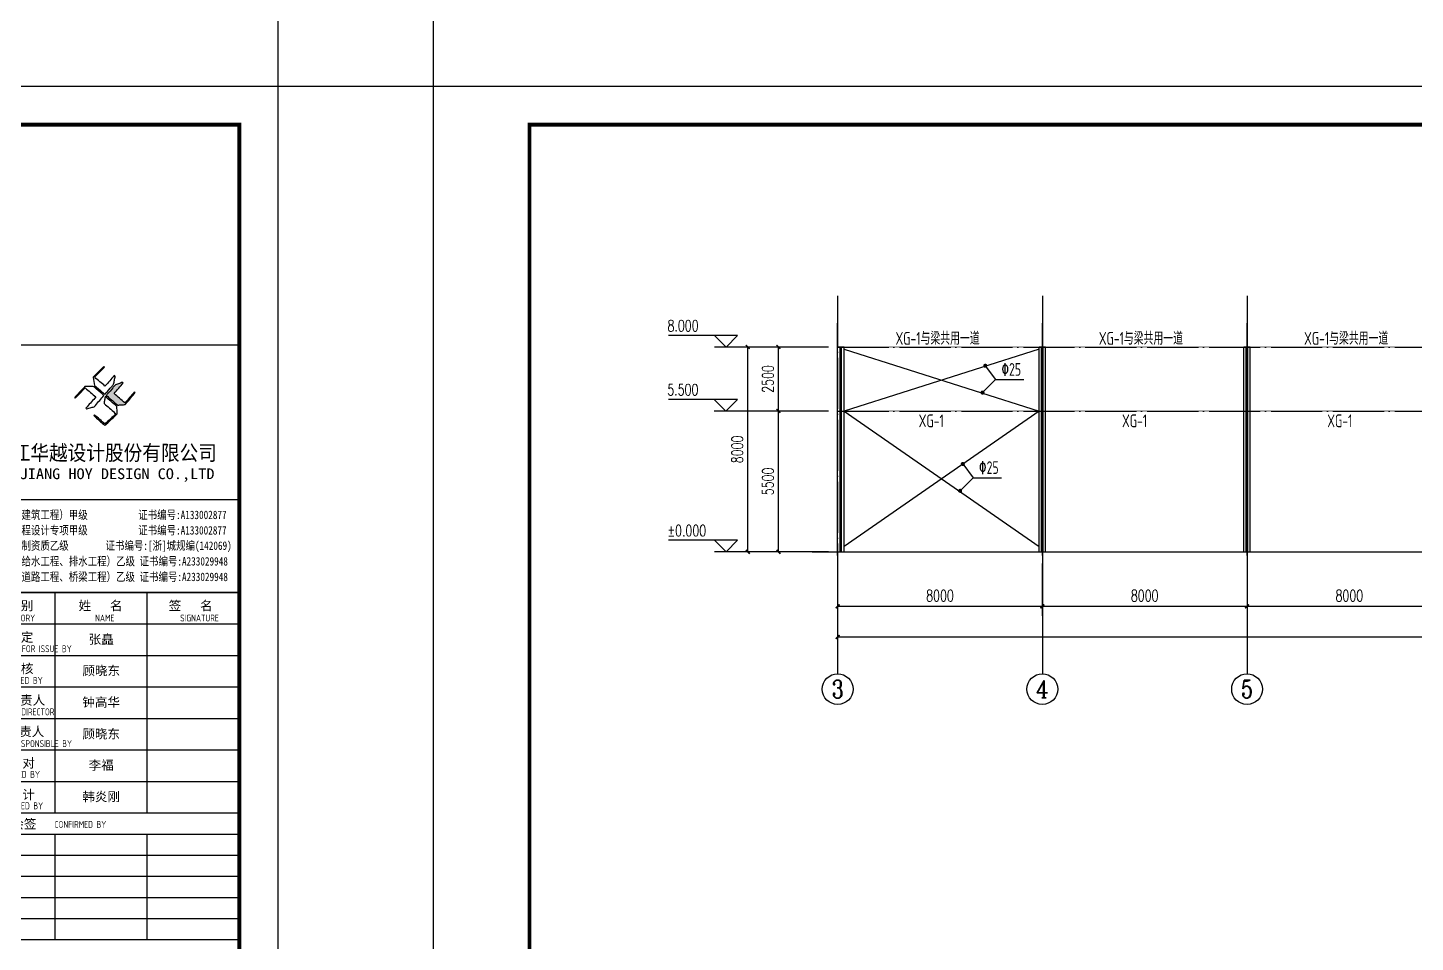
# Model space of a CAD drawing. Header units: millimetres. Extents: x 4533265 to 4958735, y 18976699 to 19555898.
# Drawn here: x 4646914 to 4701143, y 19098535 to 19134250 of the extents above; entities that cross this region are included whole.
import ezdxf
from ezdxf.enums import TextEntityAlignment as Align

# ---------------------------------------------------------------- set-up
doc = ezdxf.new("R2010")
doc.units = ezdxf.units.MM
doc.header["$LTSCALE"] = 1000
doc.header["$MEASUREMENT"] = 0
doc.linetypes.add('DOTE', pattern=[2.42, 2, -0.2, 0.02, -0.2])
doc.layers.get('Defpoints').update_dxf_attribs({"color": 1})
for name, color, linetype in [('3T_WOOD', 21, 'Continuous'), ('AXIS_TEXT', 7, 'Continuous'), ('AXIS_外部', 171, 'Continuous'), ('DIM_ELEV', 3, 'Continuous'), ('DOTE', 250, 'DOTE'), ('PUB_DIM', 161, 'Continuous'), ('PUB_TEXT', 7, 'Continuous'), ('PUB_TITLE', 4, 'Continuous'), ('S-TEXT', 7, 'Continuous'), ('SURFACE', 6, 'Continuous'), ('TK', 4, 'Continuous'), ('中粗', 4, 'Continuous'), ('钢梁', 4, 'Continuous')]:
    doc.layers.add(name, color=color, linetype=linetype)
doc.styles.add('-宋体', font='', dxfattribs={"width": 0.8})
doc.styles.add('_TCH_AXIS', font='COMPLEX', dxfattribs={"bigfont": 'GBCBIG'})
doc.styles.add('_TCH_DIM', font='SIMPLEX', dxfattribs={"bigfont": 'GBCBIG'})
doc.styles.add('_TCH_DIM_T3', font='SIMPLEX', dxfattribs={"width": 0.705882, "bigfont": 'GBCBIG'})
doc.styles.add('COMPLEX', font='COMPLEX')
doc.styles.add('HT', font='simhei.ttf', dxfattribs={"width": 0.7})
doc.styles.add('TSSD_Dimension', font='Tssdeng.shx', dxfattribs={"width": 0.7, "bigfont": 'hztxt.shx'})
doc.styles.add('TSSD_REIN', font='tssdeng.shx', dxfattribs={"width": 0.7, "bigfont": 'tssdchn.shx'})
doc.styles.add('图签宋体', font='', dxfattribs={"height": 300})
doc.styles.add('图签黑体', font='simhei.ttf', dxfattribs={"height": 550})
doc.styles.get('-宋体').set_extended_font_data('SimSun')
doc.styles.get('图签宋体').set_extended_font_data('NSimSun')
doc.dimstyles.new('_TCH_ARCH&&150', dxfattribs={"dimtxt": 446.25, "dimasz": 150, "dimexe": 375, "dimexo": 450, "dimgap": 189.375, "dimtad": 1, "dimdec": 0, "dimzin": 0, "dimdsep": 46, "dimtxsty": '_TCH_DIM_T3', "dimblk": 'ARCHTICK', "dimcen": 0.09, "dimclrt": 7, "dimazin": 2, "dimtfac": 1, "dimtdec": 0, "dimtix": 1, "dimtmove": 2, "dimatfit": 3, "dimfxl": 0, "dimtolj": 1, "dimtzin": 0, "dimarcsym": 0})

# ---------------------------------------------------------------- blocks, each defined once
blk = doc.blocks.new('A$C053D6479')
at = {"layer": 'PUB_TITLE'}
h = blk.add_hatch(color=256, dxfattribs=at)
h.dxf.hatch_style = 1
edge = h.paths.add_edge_path()
edge.add_spline(control_points=[(1026, 827), (1105, 920), (1188, 1008), (1266, 1102)], knot_values=[13, 13, 13, 13, 14, 14, 14, 14], degree=3, periodic=0)
edge.add_spline(control_points=[(1266, 1102), (1258, 1111), (1249, 1119), (1239, 1116)], knot_values=[12, 12, 12, 12, 13, 13, 13, 13], degree=3, periodic=0)
edge.add_spline(control_points=[(1239, 1116), (1210, 1107), (1179, 1092), (1144, 1077)], knot_values=[11, 11, 11, 11, 12, 12, 12, 12], degree=3, periodic=0)
edge.add_spline(control_points=[(1144, 1077), (1109, 1063), (1069, 1053), (1047, 1038)], knot_values=[10, 10, 10, 10, 11, 11, 11, 11], degree=3, periodic=0)
edge.add_spline(control_points=[(1047, 1038), (1028, 1026), (1007, 992), (991, 972)], knot_values=[9, 9, 9, 9, 10, 10, 10, 10], degree=3, periodic=0)
edge.add_spline(control_points=[(991, 972), (942, 913), (899, 868), (849, 810)], knot_values=[8, 8, 8, 8, 9, 9, 9, 9], degree=3, periodic=0)
edge.add_spline(control_points=[(849, 810), (842, 801), (822, 776), (822, 775)], knot_values=[7, 7, 7, 7, 8, 8, 8, 8], degree=3, periodic=0)
edge.add_spline(control_points=[(822, 775), (823, 771), (848, 752), (859, 744)], knot_values=[6, 6, 6, 6, 7, 7, 7, 7], degree=3, periodic=0)
edge.add_spline(control_points=[(859, 744), (949, 670), (1035, 592), (1122, 521)], knot_values=[5, 5, 5, 5, 6, 6, 6, 6], degree=3, periodic=0)
edge.add_spline(control_points=[(1122, 521), (1153, 527), (1185, 530), (1217, 533)], knot_values=[4, 4, 4, 4, 5, 5, 5, 5], degree=3, periodic=0)
edge.add_spline(control_points=[(1217, 533), (1246, 535), (1293, 532), (1316, 542)], knot_values=[3, 3, 3, 3, 4, 4, 4, 4], degree=3, periodic=0)
edge.add_spline(control_points=[(1316, 542), (1327, 547), (1338, 565), (1349, 579)], knot_values=[2, 2, 2, 2, 3, 3, 3, 3], degree=3, periodic=0)
edge.add_spline(control_points=[(1349, 579), (1423, 670), (1507, 759), (1572, 848)], knot_values=[1, 1, 1, 1, 2, 2, 2, 2], degree=3, periodic=0)
edge.add_spline(control_points=[(1572, 848), (1564, 852), (1561, 861), (1551, 862)], knot_values=[0, 0, 0, 0, 1, 1, 1, 1], degree=3, periodic=0)
edge.add_spline(control_points=[(1551, 862), (1469, 769), (1393, 671), (1310, 579)], knot_values=[15, 15, 15, 15, 16, 16, 16, 16], degree=3, periodic=0)
edge.add_spline(control_points=[(1310, 579), (1216, 662), (1118, 742), (1026, 827)], knot_values=[14, 14, 14, 14, 15, 15, 15, 15], degree=3, periodic=0)
at = {"layer": 'TK'}
for points, knots in [([(1031, 1298), (1066, 1286), (1054, 1262), (1045, 1224), (1036, 1188), (1031, 1158), (1024, 1121), (1020, 1104), (1017, 1085), (1012, 1071), (1004, 1052), (976, 1026), (956, 1003), (906, 946), (866, 899), (814, 839), (806, 829), (789, 806), (787, 806), (777, 804), (728, 856), (719, 864), (651, 922), (580, 978), (514, 1036), (509, 1106), (488, 1176), (479, 1247), (570, 1343), (663, 1436), (758, 1526), (764, 1523), (768, 1518), (774, 1515), (693, 1422), (599, 1343), (520, 1249), (607, 1171), (698, 1096), (789, 1021), (874, 1109), (950, 1206), (1031, 1298)], [0, 0, 0, 0, 1, 1, 1, 2, 2, 2, 3, 3, 3, 4, 4, 4, 5, 5, 5, 6, 6, 6, 7, 7, 7, 8, 8, 8, 9, 9, 9, 10, 10, 10, 11, 11, 11, 12, 12, 12, 13, 13, 13, 14, 14, 14, 14]), ([(1551, 862), (1561, 861), (1564, 852), (1572, 848), (1507, 759), (1423, 670), (1349, 579), (1338, 565), (1327, 547), (1316, 542), (1293, 532), (1246, 535), (1217, 533), (1185, 530), (1153, 527), (1122, 521), (1035, 592), (949, 670), (859, 744), (848, 752), (823, 771), (822, 775), (822, 776), (842, 801), (849, 810), (899, 868), (942, 913), (991, 972), (1007, 992), (1028, 1026), (1047, 1038), (1069, 1053), (1109, 1063), (1144, 1077), (1179, 1092), (1210, 1107), (1239, 1116), (1249, 1119), (1258, 1111), (1266, 1102), (1188, 1008), (1105, 920), (1026, 827), (1118, 742), (1216, 662), (1310, 579), (1393, 671), (1469, 769), (1551, 862)], [0, 0, 0, 0, 1, 1, 1, 2, 2, 2, 3, 3, 3, 4, 4, 4, 5, 5, 5, 6, 6, 6, 7, 7, 7, 8, 8, 8, 9, 9, 9, 10, 10, 10, 11, 11, 11, 12, 12, 12, 13, 13, 13, 14, 14, 14, 15, 15, 15, 16, 16, 16, 16]), ([(555, 949), (624, 891), (699, 833), (760, 773), (689, 691), (614, 604), (539, 517), (529, 505), (516, 487), (506, 482), (492, 475), (469, 472), (452, 467), (416, 456), (383, 448), (342, 438), (323, 433), (297, 422), (293, 440), (291, 452), (313, 470), (322, 480), (400, 566), (477, 652), (553, 736), (460, 815), (366, 894), (270, 970), (183, 883), (101, 791), (16, 703), (-18, 714), (9, 735), (28, 755), (103, 838), (192, 930), (266, 1005), (319, 1009), (387, 1005), (442, 1007), (456, 1008), (472, 1011), (485, 1007), (507, 1000), (534, 967), (555, 949)], [0, 0, 0, 0, 1, 1, 1, 2, 2, 2, 3, 3, 3, 4, 4, 4, 5, 5, 5, 6, 6, 6, 7, 7, 7, 8, 8, 8, 9, 9, 9, 10, 10, 10, 11, 11, 11, 12, 12, 12, 13, 13, 13, 14, 14, 14, 15, 15, 15, 15]), ([(1097, 490), (1100, 425), (1106, 361), (1107, 294), (1018, 207), (925, 121), (830, 33), (818, 21), (800, 0), (787, 0), (768, -1), (725, 49), (712, 60), (662, 103), (616, 143), (568, 186), (545, 207), (518, 224), (499, 250), (501, 259), (511, 261), (516, 267), (609, 192), (696, 111), (785, 33), (883, 118), (977, 208), (1070, 298), (992, 373), (892, 456), (803, 534), (791, 544), (768, 561), (766, 569), (761, 588), (776, 634), (780, 655), (785, 690), (788, 721), (795, 746), (897, 661), (998, 576), (1097, 490)], [0, 0, 0, 0, 1, 1, 1, 2, 2, 2, 3, 3, 3, 4, 4, 4, 5, 5, 5, 6, 6, 6, 7, 7, 7, 8, 8, 8, 9, 9, 9, 10, 10, 10, 11, 11, 11, 12, 12, 12, 13, 13, 13, 14, 14, 14, 14])]:
    blk.add_open_spline(points, degree=3, knots=knots, dxfattribs=at)
blk = doc.blocks.new('GeYuanFrame_05140620', base_point=(18.76, 4.34))
at = {"layer": 'PUB_TITLE'}
for points in [[(554.76, 235.14), (554.76, 292.54)], [(578.76, 235.14), (578.76, 292.54)], [(554.76, 202.14), (554.76, 229.64)], [(578.76, 202.14), (578.76, 229.64)]]:
    blk.add_lwpolyline(points, dxfattribs=at)
at = {"layer": 'TK'}
for p, q in [((43.76, 414.34), (602.76, 414.34)), ((532.76, 316.74), (602.76, 316.74)), ((532.76, 284.34), (602.76, 284.34)), ((532.76, 276.14), (602.76, 276.14)), ((532.76, 267.94), (602.76, 267.94)), ((532.76, 259.74), (602.76, 259.74)), ((532.76, 251.54), (602.76, 251.54)), ((532.76, 243.34), (602.76, 243.34)), ((532.76, 235.14), (602.76, 235.14)), ((532.76, 235.14), (602.76, 235.14))]:
    blk.add_line(p, q, dxfattribs=at)
for points in [[(18.76, 424.34), (612.76, 424.34), (612.76, 4.34), (18.76, 4.34), (18.76, 424.34)], [(532.76, 292.54), (602.76, 292.54)], [(532.76, 235.14), (602.76, 235.14)], [(532.76, 229.64), (602.76, 229.64)], [(532.76, 224.14), (602.76, 224.14)], [(532.76, 218.64), (602.76, 218.64)], [(532.76, 213.14), (602.76, 213.14)], [(532.76, 207.64), (602.76, 207.64)], [(532.76, 202.14), (602.76, 202.14)]]:
    blk.add_lwpolyline(points, dxfattribs=at)
at = {"layer": 'TK', "const_width": 1}
blk.add_lwpolyline([(602.76, 414.34), (43.76, 414.34), (43.76, 14.34), (602.76, 14.34)], close=True, dxfattribs=at)
at = {"layer": 'TK', "const_width": 0.35}
for points in [[(532.76, 356.95), (602.76, 356.95)], [(532.76, 292.54), (602.76, 292.54)], [(532.76, 292.54), (602.76, 292.54)], [(532.76, 235.14), (602.76, 235.14)], [(532.76, 202.14), (602.76, 202.14)]]:
    blk.add_lwpolyline(points, dxfattribs=at)
at = {"layer": 'PUB_TITLE', "xscale": 0.01000000000021828, "yscale": 0.01000000000021828, "zscale": 0.01}
blk.add_blockref('A$C053D6479', (559.86, 336.08), dxfattribs=at)
at = {"layer": 'TK'}
for s, height, style, width, p in [('浙江华越设计股份有限公司', 3.96, 'HT', 0.9, (567.74, 328.97)), ('ZHEJIANG HOY DESIGN CO.,LTD', 2.8, '图签黑体', 1.11, (567.73, 323.1))]:
    blk.add_text(s, height=height, dxfattribs=dict(at, style=style, width=width)).set_placement(p, align=Align.MIDDLE)
for s, height, style, width, p in [('建筑行业（建筑工程）甲级           证书编号:A133002877', 2.2, '-宋体', 0.8, (533.67, 311.64)), ('风景园林工程设计专项甲级           证书编号:A133002877', 2.2, '-宋体', 0.8, (533.67, 307.62)), ('城乡规划编制资质乙级        证书编号:[浙]城规编(142069)', 2.2, '-宋体', 0.8, (533.67, 303.63)), ('市政行业（给水工程、排水工程）乙级 证书编号:A233029948', 2.2, '-宋体', 0.8, (533.67, 299.55)), ('市政行业（道路工程、桥梁工程）乙级 证书编号:A233029948', 2.2, '-宋体', 0.8, (533.67, 295.5)), ('CATEGORY', 1.8, 'TSSD_REIN', 0.7, (539.99, 284.98)), ('NAME', 1.8, 'TSSD_REIN', 0.7, (565.18, 284.98)), ('SIGNATURE', 1.8, 'TSSD_REIN', 0.7, (587.34, 284.98)), ('AUTHORIZED FOR ISSUE BY', 1.8, 'TSSD_REIN', 0.7, (533.79, 276.98)), ('REVIEWED BY', 1.8, 'TSSD_REIN', 0.7, (539.03, 268.72)), ('PROJECT DIRECTOR', 1.8, 'TSSD_REIN', 0.7, (537.22, 260.55)), ('DISCIPLINE RESPONSIBLE BY', 1.8, 'TSSD_REIN', 0.7, (533.25, 252.28)), ('CHECKED BY', 1.8, 'TSSD_REIN', 0.7, (539.42, 244.25)), ('DESIGNED BY', 1.8, 'TSSD_REIN', 0.7, (539.43, 236.08)), ('CONFIRMED BY', 1.8, 'TSSD_REIN', 0.7, (554.61, 231.23))]:
    blk.add_text(s, height=height, dxfattribs=dict(at, style=style, width=width)).set_placement(p)
at = {"layer": 'TK', "style": '图签宋体'}
for s, p in [('类   别', (537.65, 287.9)), ('姓   名', (560.87, 287.9)), ('签   名', (584.35, 287.9)), ('审   定', (537.65, 279.7)), ('审   核', (537.65, 271.5)), ('项目负责人', (535.8, 263.3)), ('专业负责人', (535.56, 255.1)), ('校   对', (538.06, 246.9)), ('设   计', (538.03, 238.7)), ('专业会签', (536.79, 231.05))]:
    blk.add_text(s, height=2.4, dxfattribs=at).set_placement(p)
at = {"layer": 'TK', "char_height": 2.4, "width": 24, "attachment_point": 5, "style": '图签宋体'}
for s, insert in [('张矗', (566.76, 280.21)), ('顾晓东', (566.76, 272.04)), ('钟高华', (566.76, 263.84)), ('顾晓东', (566.76, 255.57)), ('李福', (566.76, 247.44)), ('韩炎刚', (566.76, 239.24))]:
    blk.add_mtext(s, dxfattribs=dict(at, insert=insert))
blk = doc.blocks.new('GeYuanFrame_61306356', base_point=(18.76, 4.34))
at = {"layer": 'TK'}
blk.add_line((43.76, 414.34), (602.76, 414.34), dxfattribs=at)
blk.add_lwpolyline([(18.76, 424.34), (612.76, 424.34), (612.76, 4.34), (18.76, 4.34), (18.76, 424.34)], dxfattribs=at)
at = {"layer": 'TK', "const_width": 1}
blk.add_lwpolyline([(602.76, 414.34), (43.76, 414.34), (43.76, 14.34), (602.76, 14.34)], close=True, dxfattribs=at)
blk = doc.blocks.new('_ArchTick')
at = {"color": 0, "linetype": 'ByBlock', "const_width": 0.4}
blk.add_lwpolyline([(-0.5, -0.5), (0.5, 0.5)], dxfattribs=at)
blk = doc.blocks.new('*D713')
at = {"layer": 'Defpoints', "color": 0}
for p in [(4675055, 19121782), (4678655, 19121782), (4678655, 19113782)]:
    blk.add_point(p, dxfattribs=at)
at = {"layer": 'PUB_DIM', "color": 0, "lineweight": -2}
for p, q in [((4678205, 19121782), (4674680, 19121782)), ((4675055, 19113782), (4675055, 19121782)), ((4678205, 19113782), (4674680, 19113782))]:
    blk.add_line(p, q, dxfattribs=at)
at = {"layer": 'PUB_DIM', "color": 0, "lineweight": -2, "xscale": 150, "yscale": 150, "zscale": 150}
for p, rotation in [((4675055, 19121782), 89.99978788753913), ((4675055, 19113782), 269.9997878875391)]:
    blk.add_blockref('_ArchTick', p, dxfattribs=dict(at, rotation=rotation))
at = {"layer": 'PUB_DIM', "color": 7, "insert": (4674642, 19117782), "char_height": 446.2, "attachment_point": 5, "rotation": 89.9998, "style": '_TCH_DIM_T3'}
blk.add_mtext('\\A1;8000', dxfattribs=at)
blk = doc.blocks.new('*D714')
at = {"layer": 'Defpoints', "color": 0}
for p in [(4676255, 19119282), (4678655, 19119282), (4678655, 19113782)]:
    blk.add_point(p, dxfattribs=at)
at = {"layer": 'PUB_DIM', "color": 0, "lineweight": -2}
for p, q in [((4678205, 19119282), (4675880, 19119282)), ((4676255, 19113782), (4676255, 19119282)), ((4678205, 19113782), (4675880, 19113782))]:
    blk.add_line(p, q, dxfattribs=at)
at = {"layer": 'PUB_DIM', "color": 0, "lineweight": -2, "xscale": 150, "yscale": 150, "zscale": 150}
for p, rotation in [((4676255, 19119282), 89.99978788753903), ((4676255, 19113782), 269.999787887539)]:
    blk.add_blockref('_ArchTick', p, dxfattribs=dict(at, rotation=rotation))
at = {"layer": 'PUB_DIM', "color": 7, "insert": (4675842, 19116532), "char_height": 446.2, "attachment_point": 5, "rotation": 89.9998, "style": '_TCH_DIM_T3'}
blk.add_mtext('\\A1;5500', dxfattribs=at)
blk = doc.blocks.new('*D715')
at = {"layer": 'Defpoints', "color": 0}
for p in [(4676255, 19121782), (4678655, 19121782), (4678655, 19119282)]:
    blk.add_point(p, dxfattribs=at)
at = {"layer": 'PUB_DIM', "color": 0, "lineweight": -2}
for p, q in [((4678205, 19121782), (4675880, 19121782)), ((4676255, 19119282), (4676255, 19121782)), ((4678205, 19119282), (4675880, 19119282))]:
    blk.add_line(p, q, dxfattribs=at)
at = {"layer": 'PUB_DIM', "color": 0, "lineweight": -2, "xscale": 150, "yscale": 150, "zscale": 150}
for p, rotation in [((4676255, 19121782), 89.99978788753938), ((4676255, 19119282), 269.9997878875394)]:
    blk.add_blockref('_ArchTick', p, dxfattribs=dict(at, rotation=rotation))
at = {"layer": 'PUB_DIM', "color": 7, "insert": (4675842, 19120532), "char_height": 446.2, "attachment_point": 5, "rotation": 89.9998, "style": '_TCH_DIM_T3'}
blk.add_mtext('\\A1;2500', dxfattribs=at)
blk = doc.blocks.new('*D716')
at = {"layer": 'AXIS_外部', "color": 0, "lineweight": -2}
for p, q in [((4678568, 19113332), (4678568, 19111281)), ((4686568, 19113332), (4686568, 19111281)), ((4678568, 19111656), (4686568, 19111656))]:
    blk.add_line(p, q, dxfattribs=at)
at = {"layer": 'Defpoints', "color": 0}
for p in [(4678568, 19113782), (4686568, 19113782), (4686568, 19111656)]:
    blk.add_point(p, dxfattribs=at)
at = {"layer": 'AXIS_外部', "color": 0, "lineweight": -2, "xscale": 150, "yscale": 150, "zscale": 150, "rotation": 180}
blk.add_blockref('_ArchTick', (4678568, 19111656), dxfattribs=at)
at = {"layer": 'AXIS_外部', "color": 0, "lineweight": -2, "xscale": 150, "yscale": 150, "zscale": 150}
blk.add_blockref('_ArchTick', (4686568, 19111656), dxfattribs=at)
at = {"layer": 'AXIS_外部', "color": 7, "insert": (4682568, 19112069), "char_height": 446.2, "attachment_point": 5, "style": '_TCH_DIM_T3'}
blk.add_mtext('\\A1;8000', dxfattribs=at)
blk = doc.blocks.new('*D717')
at = {"layer": 'AXIS_外部', "color": 0, "lineweight": -2}
for p, q in [((4686568, 19113332), (4686568, 19111281)), ((4694568, 19113332), (4694568, 19111281)), ((4686568, 19111656), (4694568, 19111656))]:
    blk.add_line(p, q, dxfattribs=at)
at = {"layer": 'Defpoints', "color": 0}
for p in [(4686568, 19113782), (4694568, 19113782), (4694568, 19111656)]:
    blk.add_point(p, dxfattribs=at)
at = {"layer": 'AXIS_外部', "color": 0, "lineweight": -2, "xscale": 150, "yscale": 150, "zscale": 150, "rotation": 180}
blk.add_blockref('_ArchTick', (4686568, 19111656), dxfattribs=at)
at = {"layer": 'AXIS_外部', "color": 0, "lineweight": -2, "xscale": 150, "yscale": 150, "zscale": 150}
blk.add_blockref('_ArchTick', (4694568, 19111656), dxfattribs=at)
at = {"layer": 'AXIS_外部', "color": 7, "insert": (4690568, 19112069), "char_height": 446.2, "attachment_point": 5, "style": '_TCH_DIM_T3'}
blk.add_mtext('\\A1;8000', dxfattribs=at)
blk = doc.blocks.new('*D718')
at = {"layer": 'AXIS_外部', "color": 0, "lineweight": -2}
for p, q in [((4694568, 19113332), (4694568, 19111281)), ((4702568, 19113332), (4702568, 19111281)), ((4694568, 19111656), (4702568, 19111656))]:
    blk.add_line(p, q, dxfattribs=at)
at = {"layer": 'Defpoints', "color": 0}
for p in [(4694568, 19113782), (4702568, 19113782), (4702568, 19111656)]:
    blk.add_point(p, dxfattribs=at)
at = {"layer": 'AXIS_外部', "color": 0, "lineweight": -2, "xscale": 150, "yscale": 150, "zscale": 150, "rotation": 180}
blk.add_blockref('_ArchTick', (4694568, 19111656), dxfattribs=at)
at = {"layer": 'AXIS_外部', "color": 0, "lineweight": -2, "xscale": 150, "yscale": 150, "zscale": 150}
blk.add_blockref('_ArchTick', (4702568, 19111656), dxfattribs=at)
at = {"layer": 'AXIS_外部', "color": 7, "insert": (4698568, 19112069), "char_height": 446.2, "attachment_point": 5, "style": '_TCH_DIM_T3'}
blk.add_mtext('\\A1;8000', dxfattribs=at)
blk = doc.blocks.new('*D723')
at = {"layer": 'AXIS_外部', "color": 0, "lineweight": -2}
for p, q in [((4678568, 19113332), (4678568, 19110081)), ((4734568, 19113332), (4734568, 19110081)), ((4678568, 19110456), (4734568, 19110456))]:
    blk.add_line(p, q, dxfattribs=at)
at = {"layer": 'Defpoints', "color": 0}
for p in [(4678568, 19113782), (4734568, 19113782), (4734568, 19110456)]:
    blk.add_point(p, dxfattribs=at)
at = {"layer": 'AXIS_外部', "color": 0, "lineweight": -2, "xscale": 150, "yscale": 150, "zscale": 150, "rotation": 180}
blk.add_blockref('_ArchTick', (4678568, 19110456), dxfattribs=at)
at = {"layer": 'AXIS_外部', "color": 0, "lineweight": -2, "xscale": 150, "yscale": 150, "zscale": 150}
blk.add_blockref('_ArchTick', (4734568, 19110456), dxfattribs=at)
at = {"layer": 'AXIS_外部', "color": 7, "insert": (4706568, 19110869), "char_height": 446.2, "attachment_point": 5, "style": '_TCH_DIM_T3'}
blk.add_mtext('\\A1;56000', dxfattribs=at)
blk = doc.blocks.new('_AXISO')
blk.add_circle((0, 0), 0.5)
at = {"layer": 'AXIS_TEXT', "style": 'COMPLEX', "width": 1.041667}
blk.add_attdef('A', text='', height=0.56, dxfattribs=at).set_placement((-0.25, -0.28), (0.25, -0.28), align=Align.FIT)

msp = doc.modelspace()

# ---------------------------------------------------------------- linework, layer by layer
at = {"layer": '3T_WOOD'}
msp.add_lwpolyline([(4656684.4, 19131966.2), (4662773.6, 19131966.2), (4662773.6, 19136534.2), (4656684.4, 19136534.2)], close=True, dxfattribs=at)
at = {"layer": 'AXIS_外部'}
for p, q in [((4678568.2, 19113782.1), (4678568.2, 19109018.9)), ((4686568.2, 19113782.1), (4686568.2, 19109018.9)), ((4694568.2, 19113782.1), (4694568.2, 19109018.9))]:
    msp.add_line(p, q, dxfattribs=at)
at = {"layer": 'DIM_ELEV'}
for p, q in [((4674655, 19122232.1), (4671962.5, 19122232.1)), ((4674205, 19121782.1), (4673755, 19122232.1)), ((4674205, 19121782.1), (4674655, 19122232.1)), ((4676255, 19121782.1), (4673755, 19121782.1)), ((4674647.5, 19119732.1), (4671955, 19119732.1)), ((4674197.5, 19119282.1), (4673747.5, 19119732.1)), ((4676247.5, 19119282.1), (4673747.5, 19119282.1)), ((4674197.5, 19119282.1), (4674647.5, 19119732.1)), ((4674654.9, 19114232.1), (4671962.4, 19114232.1)), ((4674204.9, 19113782.1), (4673754.9, 19114232.1)), ((4674204.9, 19113782.1), (4674654.9, 19114232.1)), ((4676254.9, 19113782.1), (4673754.9, 19113782.1))]:
    msp.add_line(p, q, dxfattribs=at)
at = {"layer": 'DOTE'}
for p, q in [((4678568.2, 19123781.3), (4678568.2, 19113782.1)), ((4686568.2, 19123781.3), (4686568.2, 19113782.1)), ((4694568.2, 19123781.3), (4694568.2, 19113782.1)), ((4678568.2, 19113643.1), (4678568.2, 19122709.9)), ((4686568.2, 19113643.1), (4686568.2, 19122709.9)), ((4694568.2, 19113643.1), (4694568.2, 19122709.9))]:
    msp.add_line(p, q, dxfattribs=at)
for points in [[(4678568.2, 19121782.1), (4735480.9, 19121782.1)], [(4678568.2, 19119282.1), (4735480.8, 19119282.1)]]:
    msp.add_lwpolyline(points, dxfattribs=at)
at = {"layer": 'S-TEXT', "color": 3}
for p, q in [((4684336.3, 19121049.2), (4684743.2, 19120506.4)), ((4684229.5, 19120001.1), (4684743.2, 19120506.4)), ((4684743.2, 19120506.4), (4685843.2, 19120506.4)), ((4683460.4, 19117214.1), (4683867.3, 19116671.3)), ((4683353.6, 19116166), (4683867.3, 19116671.3)), ((4683867.3, 19116671.3), (4684967.3, 19116671.3))]:
    msp.add_line(p, q, dxfattribs=at)
at = {"layer": 'S-TEXT', "color": 3, "const_width": 80}
for points in [[(4684312.3, 19121081.2, 1), (4684360.3, 19121017.2, 1)], [(4684201, 19119973, 1), (4684258, 19120029.1, 1)], [(4683436.4, 19117246.2, 1), (4683484.3, 19117182.1, 1)], [(4683325.1, 19116137.9, 1), (4683382.1, 19116194, 1)]]:
    msp.add_lwpolyline(points, format="xyb", close=True, dxfattribs=at)
at = {"layer": 'SURFACE'}
msp.add_line((4677577.8, 19113782.1), (4735294.1, 19113782.1), dxfattribs=at)
at = {"layer": 'SURFACE', "color": 3, "const_width": 25}
for points in [[(4678568.2, 19121782.1), (4734818.2, 19121782.1)], [(4678568.2, 19119282.1), (4734818.2, 19119282.1)]]:
    msp.add_lwpolyline(points, dxfattribs=at)
at = {"layer": '中粗', "color": 6}
for p, q in [((4686443.2, 19121698.8), (4678818.2, 19119282.1)), ((4678818.2, 19121698.8), (4686443.2, 19119282.1)), ((4678818.2, 19119282.1), (4686443.2, 19113985.4)), ((4686443.2, 19119282.1), (4678818.2, 19113985.4))]:
    msp.add_line(p, q, dxfattribs=at)
at = {"layer": '钢梁'}
for p, q in [((4678568.2, 19113782.1), (4678568.2, 19121782.1)), ((4678818.2, 19121782.1), (4678568.2, 19121782.1)), ((4678663.2, 19113782.1), (4678663.2, 19121782.1)), ((4678723.2, 19113782.1), (4678723.2, 19121782.1)), ((4678818.2, 19113782.1), (4678818.2, 19121782.1)), ((4686443.2, 19113782.1), (4686443.2, 19121782.1)), ((4686693.2, 19121782.1), (4686443.2, 19121782.1)), ((4686538.2, 19113782.1), (4686538.2, 19121782.1)), ((4686598.2, 19113782.1), (4686598.2, 19121782.1)), ((4686693.2, 19113782.1), (4686693.2, 19121782.1)), ((4694443.2, 19113782.1), (4694443.2, 19121782.1)), ((4694693.2, 19121782.1), (4694443.2, 19121782.1)), ((4694538.2, 19113782.1), (4694538.2, 19121782.1)), ((4694598.2, 19113782.1), (4694598.2, 19121782.1)), ((4694693.2, 19113782.1), (4694693.2, 19121782.1)), ((4678568.2, 19113782.1), (4678818.2, 19113782.1)), ((4678568.2, 19113782.1), (4678818.2, 19113782.1)), ((4686443.2, 19113782.1), (4686693.2, 19113782.1)), ((4686443.2, 19113782.1), (4686693.2, 19113782.1)), ((4694443.2, 19113782.1), (4694693.2, 19113782.1)), ((4694443.2, 19113782.1), (4694693.2, 19113782.1))]:
    msp.add_line(p, q, dxfattribs=at)

# ---------------------------------------------------------------- block references
at = {"layer": '3T_WOOD', "xscale": 150, "yscale": 150, "zscale": 150}
for name, p in [('GeYuanFrame_05140620', (4567584.4, 19068966.2)), ('GeYuanFrame_61306356', (4662773.6, 19068966.2))]:
    msp.add_blockref(name, p, dxfattribs=at)
at = {"layer": 'AXIS_外部'}
ref = msp.add_blockref('_AXISO', (4678568.2, 19108418.9), dxfattribs=dict(at, xscale=1200, yscale=1200, zscale=1200))
ref.add_attrib('A', '3', dxfattribs={"layer": 'AXIS_TEXT', "height": 698.9, "style": '_TCH_AXIS'}).set_placement((4678335.2, 19108069.4), (4678801.2, 19108069.4), align=Align.FIT)
ref = msp.add_blockref('_AXISO', (4686568.2, 19108418.9), dxfattribs=dict(at, xscale=1200, yscale=1200, zscale=1200))
ref.add_attrib('A', '4', dxfattribs={"layer": 'AXIS_TEXT', "height": 668.2, "style": '_TCH_AXIS'}).set_placement((4686313.7, 19108084.8), (4686822.7, 19108084.8), align=Align.FIT)
ref = msp.add_blockref('_AXISO', (4694568.2, 19108418.9), dxfattribs=dict(at, xscale=1200, yscale=1200, zscale=1200))
ref.add_attrib('A', '5', dxfattribs={"layer": 'AXIS_TEXT', "height": 698.9, "style": '_TCH_AXIS'}).set_placement((4694335.2, 19108069.4), (4694801.2, 19108069.4), align=Align.FIT)

# ---------------------------------------------------------------- texts
at = {"layer": 'PUB_TEXT'}
for s, height, style, width, p in [('8.000', 446.25, '_TCH_DIM', 0.705882, (4671917.5, 19122389.6)), ('XG-1与梁共用一道', 500, 'TSSD_Dimension', 0.7, (4680830.4, 19121868.8)), ('XG-1与梁共用一道', 500, 'TSSD_Dimension', 0.7, (4688776.9, 19121868.8)), ('XG-1与梁共用一道', 500, 'TSSD_Dimension', 0.7, (4696799.5, 19121868.8)), ('5.500', 446.25, '_TCH_DIM', 0.705882, (4671910, 19119889.6)), ('XG-1', 500, 'TSSD_Dimension', 0.7, (4681736.7, 19118649.1)), ('XG-1', 500, 'TSSD_Dimension', 0.7, (4689683.2, 19118649.1)), ('XG-1', 500, 'TSSD_Dimension', 0.7, (4697705.8, 19118649.1)), ('%%P0.000', 446.25, '_TCH_DIM', 0.705882, (4671917.4, 19114389.6))]:
    msp.add_text(s, height=height, dxfattribs=dict(at, style=style, width=width)).set_placement(p)
at = {"layer": 'S-TEXT', "style": 'TSSD_REIN', "width": 0.7}
for p in [(4684966.3, 19120656.4), (4684090.4, 19116821.3)]:
    msp.add_text('%%13025', height=500, dxfattribs=at).set_placement(p)

# ---------------------------------------------------------------- dimensions: what is measured, and where the dimension line sits
at = {"layer": 'AXIS_外部'}
for p1, p2, distance, picture, middle in [((4678568.2, 19113782.1), (4686568.2, 19113782.1), -2125.8, '*D716', (4682568.2, 19112068.7)), ((4678568.2, 19113782.1), (4734568.2, 19113782.1), -3325.8, '*D723', (4706568.2, 19110868.7)), ((4686568.2, 19113782.1), (4694568.2, 19113782.1), -2125.8, '*D717', (4690568.2, 19112068.7)), ((4694568.2, 19113782.1), (4702568.2, 19113782.1), -2125.8, '*D718', (4698568.2, 19112068.7))]:
    dim = msp.add_aligned_dim(p1=p1, p2=p2, distance=distance, dimstyle='_TCH_ARCH&&150', dxfattribs=at)
    dim.commit()
    dim.dimension.update_dxf_attribs({"geometry": picture, "text_midpoint": middle})
at = {"layer": 'PUB_DIM'}
for p1, p2, distance, picture, middle in [((4678654.9, 19113782.1), (4678655, 19121782.1), 3600, '*D713', (4674642.5, 19117782.1)), ((4678655, 19119282.1), (4678655, 19121782.1), 2400, '*D715', (4675842.5, 19120532.1)), ((4678654.9, 19113782.1), (4678655, 19119282.1), 2400, '*D714', (4675842.5, 19116532.1))]:
    dim = msp.add_aligned_dim(p1=p1, p2=p2, distance=distance, dimstyle='_TCH_ARCH&&150', dxfattribs=at)
    dim.commit()
    dim.dimension.update_dxf_attribs({"geometry": picture, "text_midpoint": middle})

doc.saveas('drawing.dxf')
